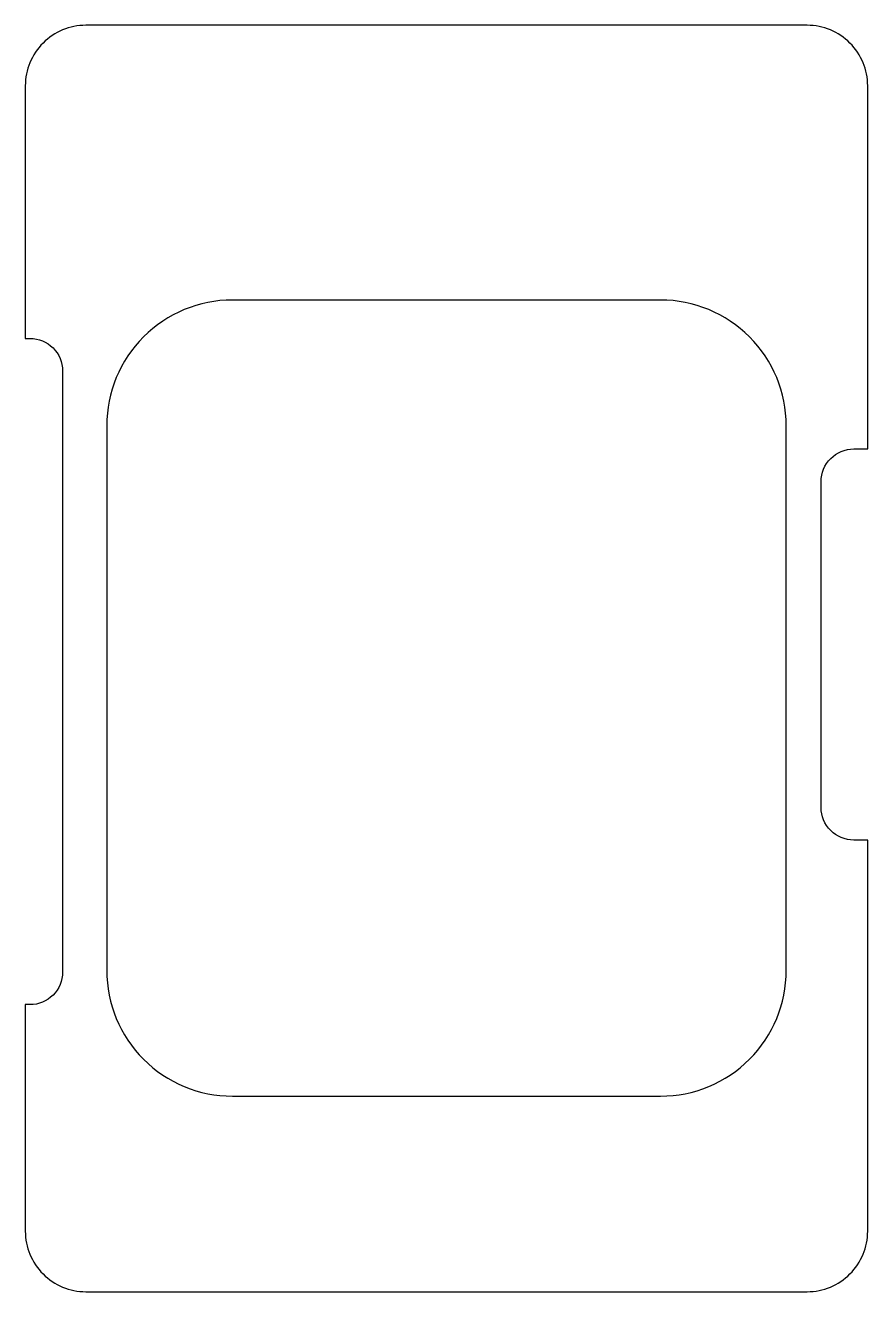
# Model space of a CAD drawing. Header units: millimetres. Extents: x -36.6 to -0.4, y -54.8 to -0.4.
import ezdxf

# ---------------------------------------------------------------- set-up
doc = ezdxf.new("R2010")
doc.units = ezdxf.units.MM
doc.layers.get('0').update_dxf_attribs({"linetype": 'CONTINUOUS'})

msp = doc.modelspace()

# ---------------------------------------------------------------- linework, layer by layer
for points in [[(-36.4, -42.47), (-36.6, -42.47), (-36.6, -52.2, 0.414214), (-34, -54.8), (-3, -54.8, 0.414214), (-0.4, -52.2), (-0.4, -35.4), (-1, -35.4, -0.414214), (-2.4, -34), (-2.4, -20, -0.414214), (-1, -18.6), (-0.4, -18.6), (-0.4, -3, 0.414214), (-3, -0.4), (-34, -0.4, 0.414214), (-36.6, -3), (-36.6, -13.85), (-36.4, -13.85, -0.414214), (-35, -15.25), (-35, -41.07, -0.414214)], [(-33.1, -41, 0.414214), (-27.7, -46.4), (-9.3, -46.4, 0.414214), (-3.9, -41), (-3.9, -17.6, 0.414214), (-9.3, -12.2), (-27.7, -12.2, 0.414214), (-33.1, -17.6)]]:
    msp.add_lwpolyline(points, format="xyb", close=True)

doc.saveas('drawing.dxf')
